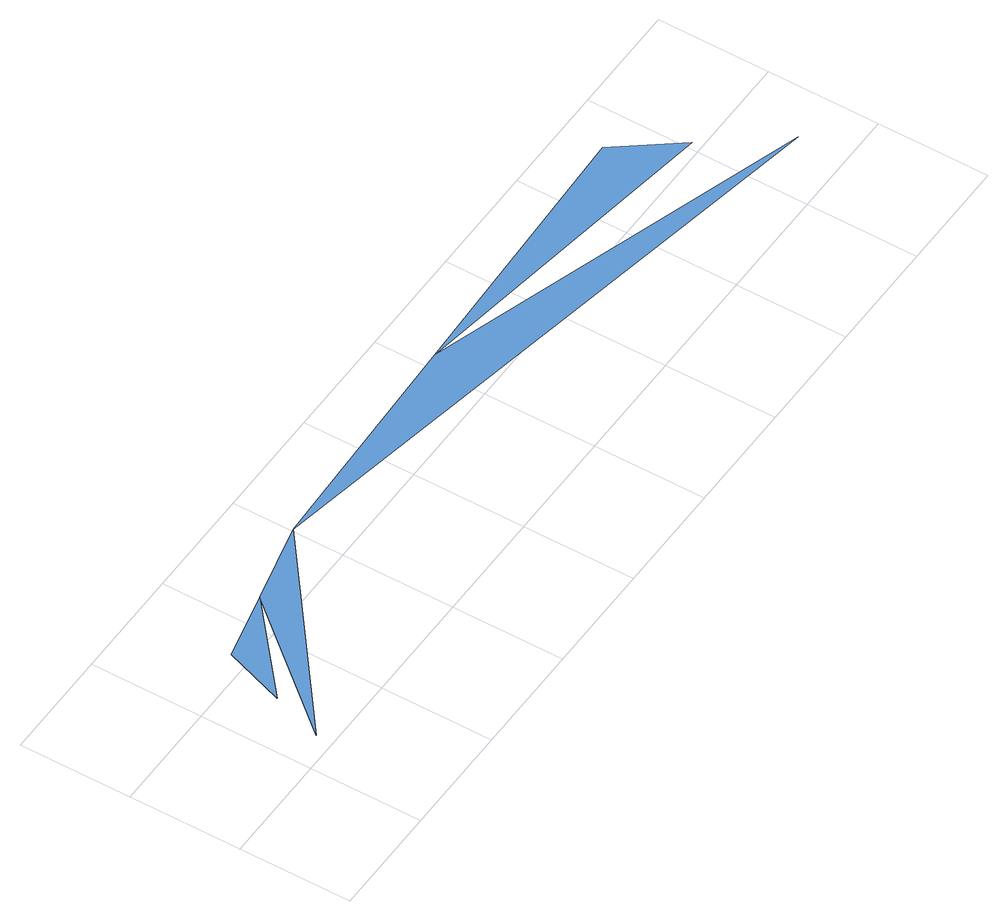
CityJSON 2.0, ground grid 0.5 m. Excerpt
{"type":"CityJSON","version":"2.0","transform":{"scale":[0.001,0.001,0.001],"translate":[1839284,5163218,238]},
"CityObjects":{
"waterbody1":{"type":"WaterBody","attributes":{"class":"unknow","usage":"unknow"},"geometry":[{"type":"MultiSurface","lod":"3","boundaries":[[[0,1,2]],[[2,3,4]],[[5,4,6]],[[7,5,8]]],"semantics":{"surfaces":[{"type":"WaterSurface"}],"values":[0,0,0,0]}}]}
},
"vertices":[
[335,577,344],[238,305,344],[644,648,344],[157,75,344],[1011,733,344],[2070,772,344],[3778,221,344],[3327,818,344],[3533,545,344]
]}
